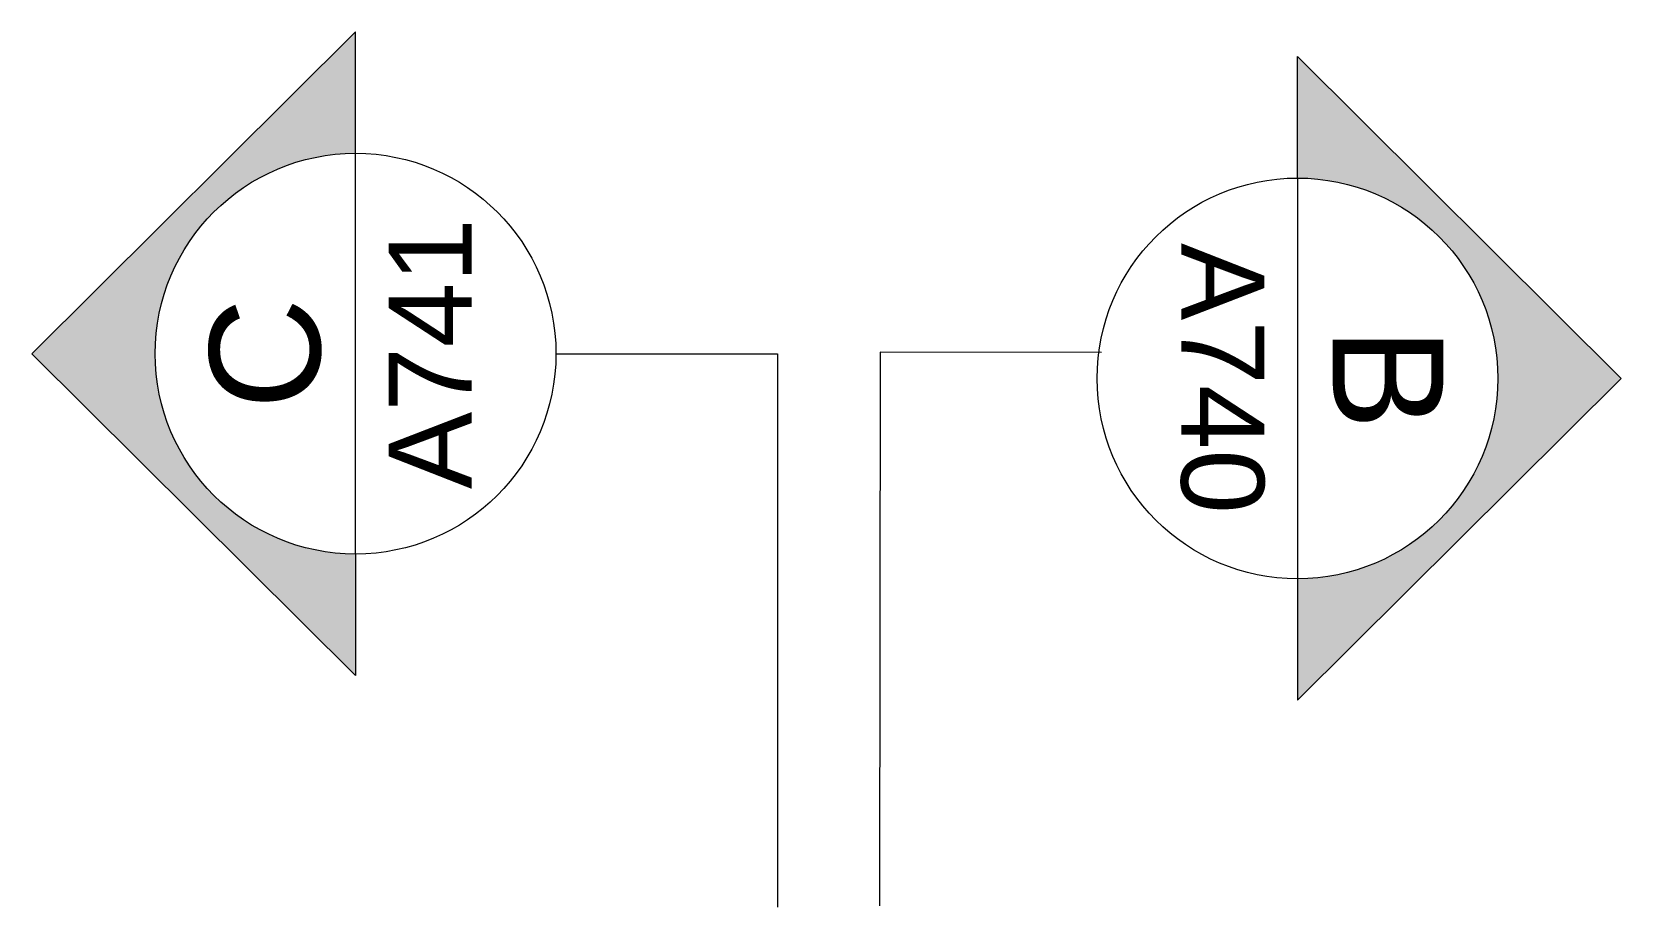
# Model space of a CAD drawing. Header units: millimetres. Extents: x -1154 to 1944, y 268 to 1518.
# Drawn here: x 1176.69 to 1205.4, y 1213.88 to 1229.7 of the extents above; entities that cross this region are included whole.
import ezdxf
from ezdxf.enums import TextEntityAlignment as Align

# ---------------------------------------------------------------- set-up
doc = ezdxf.new("R2010")
doc.units = ezdxf.units.MM
doc.header["$LTSCALE"] = 100
doc.layers.get('0').update_dxf_attribs({"plot": 0})
for name, color, linetype, lineweight in [('A-ANNO-SYMB', 3, 'Continuous', 18), ('A-FURN', 8, 'Continuous', 18), ('A-PRSP-1', 7, 'Continuous', 40)]:
    doc.layers.add(name, color=color, linetype=linetype, lineweight=lineweight)
doc.styles.add('ARIAL', font='arial.ttf')
doc.styles.get("Standard").update_dxf_attribs({"font": 'arial.ttf'})

# ---------------------------------------------------------------- blocks, each defined once
blk = doc.blocks.new('SYMBOL')
at = {"layer": 'A-PRSP-1', "linetype": 'Continuous', "lineweight": 20}
h = blk.add_hatch(color=256, dxfattribs=at)
h.dxf.hatch_style = 1
h.paths.add_polyline_path([(11.2063, 4.9481), (11.316, 4.9481, -1), (11.678, 4.9481), (11.7877, 4.9481), (11.497, 5.2405)])
at = {"linetype": 'Continuous', "lineweight": 20}
blk.add_line((11.316, 4.9481), (11.678, 4.9481), dxfattribs=at)
at = {"layer": 'A-PRSP-1', "linetype": 'Continuous', "lineweight": 20}
for p, q in [((11.2063, 4.9481), (11.497, 5.2405)), ((11.7877, 4.9481), (11.497, 5.2405)), ((11.316, 4.9481), (11.2063, 4.9481)), ((11.678, 4.9481), (11.7877, 4.9481))]:
    blk.add_line(p, q, dxfattribs=at)
blk.add_circle((11.497, 4.9481), 0.181, dxfattribs=at)
at = {"linetype": 'Continuous', "lineweight": 20}
for tag, p in [('TAVOLA', (11.497, 5.08)), ('SEZIONE', (11.497, 4.9181))]:
    blk.add_attdef(tag, text='', height=0.1, dxfattribs=at).set_placement(p, align=Align.TOP_CENTER)

msp = doc.modelspace()

# ---------------------------------------------------------------- linework, layer by layer
at = {"layer": 'A-FURN'}
for p, q in [((1186.159, 1223.884), (1190.159, 1223.884)), ((1190.159, 1223.884), (1190.159, 1213.884)), ((1192.016, 1223.909), (1192.007, 1213.909)), ((1196.016, 1223.905), (1192.016, 1223.909))]:
    msp.add_line(p, q, dxfattribs=at)

# ---------------------------------------------------------------- block references
at = {"layer": 'A-FURN', "linetype": 'Continuous', "lineweight": 20}
ref = msp.add_blockref('SYMBOL', (1281.501, 993.944), dxfattribs=dict(at, xscale=20, yscale=20, zscale=20, rotation=90))
ref.add_attrib('SEZIONE', 'C', dxfattribs={"layer": 'A-ANNO-SYMB', "linetype": 'Continuous', "lineweight": 20, "height": 2, "rotation": 90, "style": 'ARIAL'}).set_placement((1179.901, 1223.884), align=Align.TOP_CENTER)
ref.add_attrib('TAVOLA', 'A741', dxfattribs={"layer": 'A-ANNO-SYMB', "linetype": 'Continuous', "lineweight": 20, "height": 1.5, "rotation": 90, "style": 'ARIAL'}).set_placement((1183.138, 1223.884), align=Align.TOP_CENTER)
ref = msp.add_blockref('SYMBOL', (1100.593, 1453.377), dxfattribs=dict(at, xscale=20, yscale=20, zscale=20, rotation=270))
ref.add_attrib('SEZIONE', 'B', dxfattribs={"layer": '0', "linetype": 'Continuous', "lineweight": 20, "height": 2, "rotation": 270, "style": 'ARIAL'}).set_placement((1202.192, 1223.437), align=Align.TOP_CENTER)
ref.add_attrib('TAVOLA', 'A740', dxfattribs={"layer": '0', "linetype": 'Continuous', "lineweight": 20, "height": 1.5, "rotation": 270, "style": 'ARIAL'}).set_placement((1198.955, 1223.437), align=Align.TOP_CENTER)

doc.saveas('drawing.dxf')
